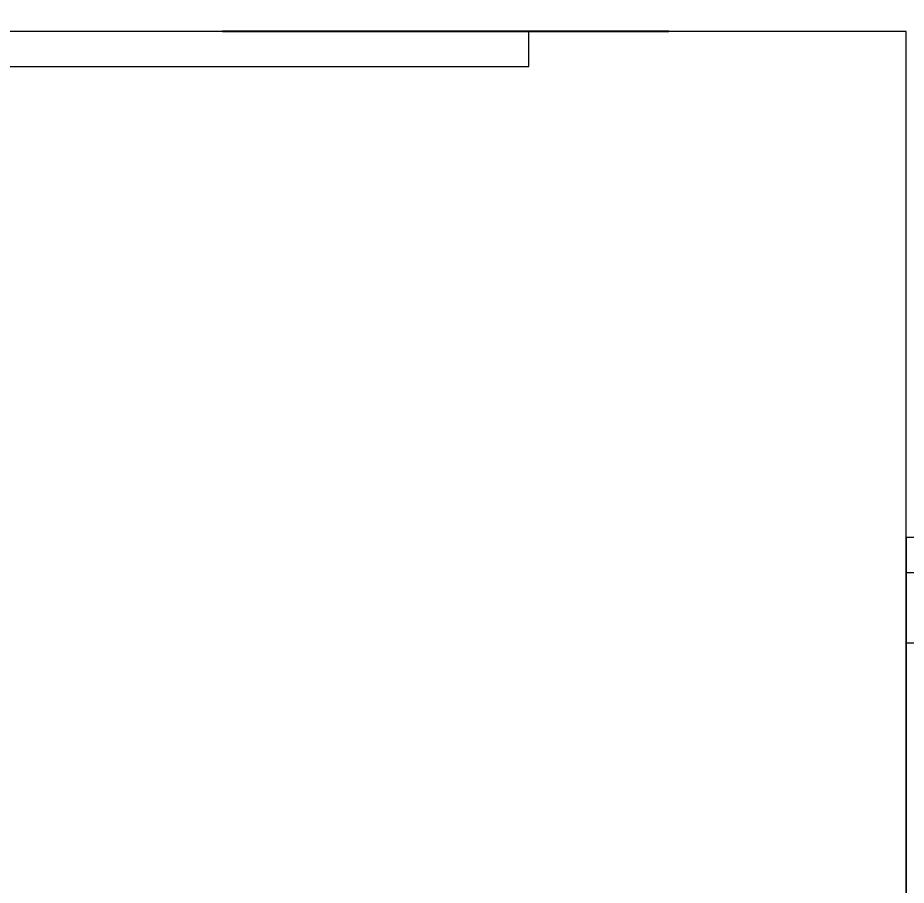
# Model space of a CAD drawing. Header units: inches. Extents: x -12418 to 57169, y -29325 to 19878.
# Drawn here: x 17066 to 17698, y -4775 to -4158 of the extents above; entities that cross this region are included whole.
import ezdxf

# ---------------------------------------------------------------- set-up
doc = ezdxf.new("R2010")
doc.units = ezdxf.units.IN
doc.header["$LTSCALE"] = 25
doc.header["$MEASUREMENT"] = 0
doc.linetypes.add('DASHDOT', pattern=[25.4, 12.7, -6.35, 0, -6.35])
doc.layers.get('0').update_dxf_attribs({"color": 8})
doc.layers.get('Defpoints').update_dxf_attribs({"color": 8})
for name, color, linetype, lineweight in [('00-Ground Floor$0$Aluminum', 251, 'Continuous', 5), ('00-Ground Floor$0$LOADING', 253, 'Continuous', 5), ('00-Ground Floor$0$Walls', 251, 'Continuous', 5), ('E-LITE-CLNG-CNDT', 6, 'DASHDOT', 35), ('T-DATA-DIM', 251, 'DASHDOT', 25), ('T-DATA-DIM @ 100', 251, 'DASHDOT', 25)]:
    doc.layers.add(name, color=color, linetype=linetype, lineweight=lineweight)
doc.styles.add('DC_Simplex', font='SIMPLEX.shx', dxfattribs={"width": 0.7})
doc.dimstyles.new('DevCad-MM', dxfattribs={"dimscale": 0.01, "dimtxt": 2, "dimasz": 2, "dimexe": 1, "dimexo": 1, "dimgap": 0.6, "dimtad": 1, "dimdec": 0, "dimrnd": 10, "dimzin": 1, "dimdsep": 46, "dimtxsty": 'DC_Simplex', "dimblk1": 'OBLIQUE', "dimblk2": 'OBLIQUE', "dimsah": 1, "dimcen": 3, "dimclrd": 256, "dimclre": 256, "dimclrt": 45, "dimadec": 0, "dimazin": 0, "dimtfac": 1, "dimtdec": 0, "dimtix": 1, "dimtmove": 2, "dimatfit": 2, "dimldrblk": 'OBLIQUE', "dimfxl": 1, "dimtolj": 1, "dimtzin": 0, "dimarcsym": 0})

# ---------------------------------------------------------------- blocks, each defined once
blk = doc.blocks.new('00-Ground Floor$0$A$C37be4daf')
at = {"layer": '00-Ground Floor$0$Aluminum'}
for p, q in [((1416.01, 598.24), (216.01, 598.24)), ((1341.01, 548.24), (1341.01, 598.24)), ((1391.01, 498.24), (1391.01, 598.24))]:
    blk.add_line(p, q, dxfattribs=at)
at = {"layer": '00-Ground Floor$0$Walls'}
blk.add_line((1416.01, 498.24), (1416.01, 598.24), dxfattribs=at)
blk = doc.blocks.new('00-Ground Floor')
at = {"layer": '00-Ground Floor$0$LOADING', "elevation": 0}
blk.add_lwpolyline([(17429.31, -4192.43), (17429.31, -4167.43), (16923.31, -4167.43), (16923.31, -4192.43), (17429.31, -4192.43)], dxfattribs=at)
at = {"layer": '00-Ground Floor$0$Walls'}
for p, q in [((17697.72, -4167.43, 0), (14197.93, -4167.43, 0)), ((17697.72, -6087.43, 0), (17697.72, -4167.43, 0))]:
    blk.add_line(p, q, dxfattribs=at)
at = {"rotation": 90}
blk.add_blockref('00-Ground Floor$0$A$C37be4daf', (18295.95, -5943.44, 0), dxfattribs=at)
blk = doc.blocks.new('_OBLIQUE')
at = {"color": 0, "linetype": 'ByBlock'}
blk.add_line((-0.5, -0.5), (0.5, 0.5), dxfattribs=at)
blk = doc.blocks.new('*D146')
at = {"layer": 'Defpoints', "color": 0, "transparency": 16777216}
for p in [(16759.34, -4167.43), (17628.97, -4167.43, 0), (17394.62, -5042, 0)]:
    blk.add_point(p, dxfattribs=at)
at = {"layer": 'T-DATA-DIM', "lineweight": -2, "transparency": 16777216}
for p, q in [((17528.97, -4167.43), (16659.34, -4167.43)), ((16759.34, -5042), (16759.34, -4167.43)), ((17294.62, -5042), (16659.34, -5042))]:
    blk.add_line(p, q, dxfattribs=at)
at = {"layer": 'T-DATA-DIM', "lineweight": -2, "transparency": 16777216, "xscale": 200, "yscale": 200, "zscale": 200}
for p, rotation in [((16759.34, -4167.43), 90), ((16759.34, -5042), 270)]:
    blk.add_blockref('_OBLIQUE', p, dxfattribs=dict(at, rotation=rotation))
at = {"layer": 'T-DATA-DIM', "color": 45, "transparency": 16777216, "insert": (16599.34, -4604.72), "char_height": 200, "attachment_point": 5, "rotation": 90, "style": 'DC_Simplex'}
blk.add_mtext('\\A1;870', dxfattribs=at)

msp = doc.modelspace()

# ---------------------------------------------------------------- block references
at = {"layer": 'E-LITE-CLNG-CNDT'}
msp.add_blockref('00-Ground Floor', (0, 0), dxfattribs=at)

# ---------------------------------------------------------------- dimensions: what is measured, and where the dimension line sits
at = {"layer": 'T-DATA-DIM @ 100'}
dim = msp.add_linear_dim(base=(16759.34, -4167.43), p1=(17394.62, -5042, 0), p2=(17628.97, -4167.43, 0), angle=90, dimstyle='DevCad-MM', override={"dimscale": 100, "dimtix": 1, "dimtofl": 1, "dimtmove": 2, "dimatfit": 2}, dxfattribs=at)
dim.commit()
dim.dimension.update_dxf_attribs({"geometry": '*D146', "text_midpoint": (16599.34, -4604.72)})

doc.saveas('drawing.dxf')
